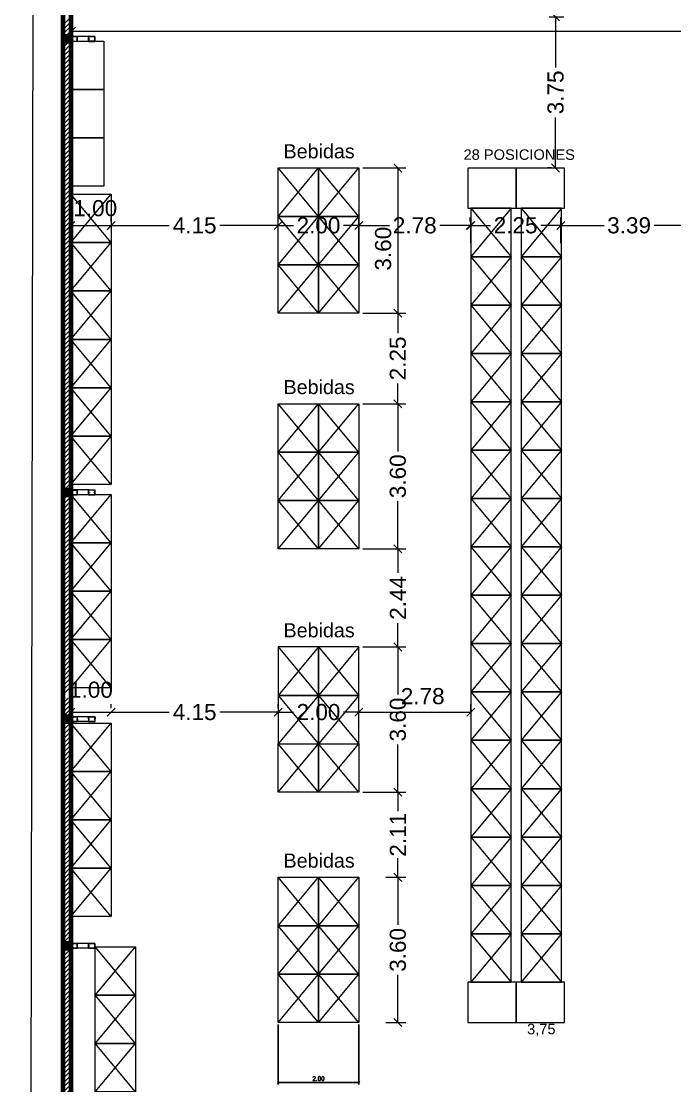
# Model space of a CAD drawing. Header units: inches. Extents: x 2 to 337, y 2 to 182.
# Drawn here: x 140.12 to 156.35, y 62.33 to 88.74 of the extents above; entities that cross this region are included whole.
import ezdxf

# ---------------------------------------------------------------- set-up
doc = ezdxf.new("R2010")
doc.units = ezdxf.units.IN
doc.header["$MEASUREMENT"] = 0
doc.linetypes.add('ACAD_ISO10W100', pattern=[18, 12, -3, 0, -3])
for name, color, linetype, lineweight in [('01 eje', 30, 'ACAD_ISO10W100', 9), ('L COTAS', 1, 'Continuous', 9), ('L EQUIP', 6, 'Continuous', 9), ('l muro', 5, 'Continuous', 80), ('LAVADO MU', 10, 'Continuous', 5), ('smr acero', 170, 'Continuous', 15)]:
    doc.layers.add(name, color=color, linetype=linetype, lineweight=lineweight)
doc.layers.add('01-COTAS ESTRUCTURA', color=9, linetype='Continuous')
doc.styles.add('2mm para 1.100', font='ARIAL.TTF')
doc.styles.add('RomanS', font='romans.shx')
doc.styles.get("Standard").update_dxf_attribs({"font": 'ARIAL.TTF'})
doc.dimstyles.new('bases 1-50', dxfattribs={"dimscale": 0.5, "dimtxt": 0.2, "dimasz": 0.1, "dimexe": 0.1, "dimexo": 0.1, "dimgap": 0.1, "dimtad": 1, "dimtih": 1, "dimtoh": 1, "dimzin": 1, "dimdsep": 46, "dimtxsty": 'RomanS', "dimblk": 'OBLIQUE', "dimcen": 0.1, "dimclrd": 256, "dimclre": 256, "dimclrt": 256, "dimadec": 0, "dimazin": 0, "dimtfac": 1, "dimtmove": 0, "dimatfit": 3, "dimfxl": 0, "dimarcsym": 0})
doc.dimstyles.new('cotas 1.100', dxfattribs={"dimscale": 2, "dimtxt": 0.2, "dimasz": 0.1, "dimexe": 0.1, "dimexo": 0.05, "dimgap": 0.05, "dimtad": 0, "dimzin": 0, "dimdsep": 46, "dimtxsty": '2mm para 1.100', "dimblk": 'OBLIQUE', "dimcen": 0.09, "dimclrd": 256, "dimclre": 256, "dimclrt": 256, "dimaunit": 1, "dimadec": 3, "dimazin": 0, "dimtfac": 1, "dimtofl": 0, "dimtmove": 2, "dimatfit": 3, "dimfxl": 0, "dimtolj": 1, "dimtzin": 0, "dimlwd": -1, "dimlwe": -1, "dimarcsym": 0})

# ---------------------------------------------------------------- blocks, each defined once
blk = doc.blocks.new('terreno1')
at = {"layer": '01 eje', "ltscale": 0.05}
blk.add_line((2858.813, 860.328), (2858.813, 730.799), dxfattribs=at)
blk = doc.blocks.new('rack')
at = {"linetype": 'ByBlock', "ltscale": 0.01}
for p, q in [((0, 1.2), (1, 0)), ((1, 1.2), (0, 0))]:
    blk.add_line(p, q, dxfattribs=at)
blk.add_lwpolyline([(0, 0), (1, 0), (1, 1.2), (0, 1.2)], close=True, dxfattribs=at)
blk = doc.blocks.new('02')
at = {"layer": 'L EQUIP'}
for points in [[(3379.339, 790.694), (3379.339, 789.694), (3380.539, 789.694), (3380.539, 790.694), (3379.339, 790.694)], [(3380.539, 790.694), (3380.539, 789.694), (3381.739, 789.694), (3381.739, 790.694), (3380.539, 790.694)], [(3379.339, 770.494), (3379.339, 769.494), (3380.539, 769.494), (3380.539, 770.494), (3379.339, 770.494)], [(3380.539, 770.494), (3380.539, 769.494), (3381.739, 769.494), (3381.739, 770.494), (3380.539, 770.494)]]:
    blk.add_lwpolyline(points, dxfattribs=at)
at = {"layer": 'L EQUIP', "linetype": 'ByBlock', "ltscale": 0.01}
for p in [(3379.414, 788.494), (3379.414, 788.494), (3380.664, 788.494), (3379.414, 787.294), (3379.414, 787.294), (3380.664, 787.294), (3380.664, 787.294), (3379.414, 786.094), (3379.414, 786.094), (3380.664, 786.094), (3380.664, 786.094), (3379.414, 784.894), (3379.414, 784.894), (3380.664, 784.894), (3380.664, 784.894), (3379.414, 783.694), (3379.414, 783.694), (3380.664, 783.694), (3380.664, 783.694), (3379.414, 782.494), (3379.414, 782.494), (3380.664, 782.494), (3380.664, 782.494), (3379.414, 781.294), (3379.414, 781.294), (3380.664, 781.294), (3380.664, 781.294), (3379.414, 780.094), (3379.414, 780.094), (3380.664, 780.094), (3380.664, 780.094), (3379.414, 778.894), (3379.414, 778.894), (3380.664, 778.894), (3380.664, 778.894), (3379.414, 777.694), (3379.414, 777.694), (3380.664, 777.694), (3380.664, 777.694), (3379.414, 776.494), (3379.414, 776.494), (3380.664, 776.494), (3380.664, 776.494), (3379.414, 775.294), (3379.414, 775.294), (3380.664, 775.294), (3380.664, 775.294), (3379.414, 774.094), (3379.414, 774.094), (3380.664, 774.094), (3380.664, 774.094), (3379.414, 772.894), (3379.414, 772.894), (3380.664, 772.894), (3380.664, 772.894), (3379.414, 771.694), (3379.414, 771.694), (3380.664, 771.694), (3380.664, 771.694), (3379.414, 770.494), (3379.414, 770.494), (3380.664, 770.494), (3380.664, 770.494)]:
    blk.add_blockref('rack', p, dxfattribs=at)
at = {"layer": 'L EQUIP', "linetype": 'ByBlock', "ltscale": 0.01, "insert": (3379.236, 791.157), "char_height": 0.26, "width": 4.44912, "attachment_point": 1}
blk.add_mtext('28 POSICIONES', dxfattribs=at)
blk = doc.blocks.new('rack bajo')
for p, q in [((0, 1.2), (1, 0)), ((1, 1.2), (0, 0))]:
    blk.add_line(p, q)
blk.add_lwpolyline([(0, 0), (1, 0), (1, 1.2), (0, 1.2)], close=True)
blk = doc.blocks.new('_Oblique')
at = {"color": 0, "linetype": 'ByBlock', "lineweight": -2}
blk.add_line((-0.5, -0.5), (0.5, 0.5), dxfattribs=at)
blk = doc.blocks.new('*D301')
at = {"layer": 'Defpoints', "color": 0}
for p in [(140.52, 156.769), (141.35, 156.768), (141.15, 31.949)]:
    blk.add_point(p, dxfattribs=at)
at = {"layer": 'L COTAS'}
for p, q in [((141.25, 156.768), (140.32, 156.77)), ((140.52, 156.769), (140.421, 95.269)), ((140.32, 31.95), (140.418, 93.45)), ((141.05, 31.949), (140.12, 31.95))]:
    blk.add_line(p, q, dxfattribs=at)
at = {"layer": 'L COTAS', "xscale": 0.2, "yscale": 0.2, "zscale": 0.2}
for p, rotation in [((140.52, 156.769), 89.90828215739022), ((140.32, 31.95), 269.9082821573902)]:
    blk.add_blockref('_Oblique', p, dxfattribs=dict(at, rotation=rotation))
at = {"layer": 'L COTAS', "insert": (140.42, 94.36), "char_height": 0.4, "attachment_point": 5, "rotation": 89.9083, "style": '2mm para 1.100'}
blk.add_mtext('\\A1;124.82', dxfattribs=at)
blk = doc.blocks.new('*D343')
at = {"layer": 'Defpoints', "color": 0}
for p in [(151.28, 83.679), (151.28, 83.136), (148.5, 82.704)]:
    blk.add_point(p, dxfattribs=at)
at = {"layer": 'L COTAS'}
for p, q in [((148.5, 82.804), (148.5, 83.879)), ((151.28, 83.236), (151.28, 83.879)), ((148.5, 83.679), (149.267, 83.679)), ((151.28, 83.679), (150.513, 83.679))]:
    blk.add_line(p, q, dxfattribs=at)
at = {"layer": 'L COTAS', "xscale": 0.2, "yscale": 0.2, "zscale": 0.2, "rotation": 180}
blk.add_blockref('_Oblique', (148.5, 83.679), dxfattribs=at)
at = {"layer": 'L COTAS', "xscale": 0.2, "yscale": 0.2, "zscale": 0.2}
blk.add_blockref('_Oblique', (151.28, 83.679), dxfattribs=at)
at = {"layer": 'L COTAS', "insert": (149.89, 83.679), "char_height": 0.4, "attachment_point": 5, "style": '2mm para 1.100'}
blk.add_mtext('\\A1;2.78', dxfattribs=at)
blk = doc.blocks.new('*D344')
at = {"layer": 'Defpoints', "color": 0}
for p in [(156.905, 83.679), (153.52, 83.136), (156.905, 83.136)]:
    blk.add_point(p, dxfattribs=at)
at = {"layer": 'L COTAS'}
for p, q in [((153.52, 83.236), (153.52, 83.879)), ((156.905, 83.236), (156.905, 83.879)), ((153.52, 83.679), (154.593, 83.679)), ((156.905, 83.679), (155.832, 83.679))]:
    blk.add_line(p, q, dxfattribs=at)
at = {"layer": 'L COTAS', "xscale": 0.2, "yscale": 0.2, "zscale": 0.2, "rotation": 180}
blk.add_blockref('_Oblique', (153.52, 83.679), dxfattribs=at)
at = {"layer": 'L COTAS', "xscale": 0.2, "yscale": 0.2, "zscale": 0.2}
blk.add_blockref('_Oblique', (156.905, 83.679), dxfattribs=at)
at = {"layer": 'L COTAS', "insert": (155.212, 83.679), "char_height": 0.4, "attachment_point": 5, "style": '2mm para 1.100'}
blk.add_mtext('\\A1;3.39', dxfattribs=at)
blk = doc.blocks.new('*D350')
at = {"layer": 'Defpoints', "color": 0}
for p in [(151.27, 83.679), (153.52, 83.679), (153.52, 83.679)]:
    blk.add_point(p, dxfattribs=at)
at = {"layer": 'L COTAS'}
for p, q in [((151.27, 83.779), (151.27, 83.879)), ((153.52, 83.779), (153.52, 83.879)), ((151.27, 83.679), (151.77, 83.679)), ((153.52, 83.679), (153.019, 83.679))]:
    blk.add_line(p, q, dxfattribs=at)
at = {"layer": 'L COTAS', "xscale": 0.2, "yscale": 0.2, "zscale": 0.2, "rotation": 180}
blk.add_blockref('_Oblique', (151.27, 83.679), dxfattribs=at)
at = {"layer": 'L COTAS', "xscale": 0.2, "yscale": 0.2, "zscale": 0.2}
blk.add_blockref('_Oblique', (153.52, 83.679), dxfattribs=at)
at = {"layer": 'L COTAS', "insert": (152.395, 83.679), "char_height": 0.4, "attachment_point": 5, "style": '2mm para 1.100'}
blk.add_mtext('\\A1;2.25', dxfattribs=at)
blk = doc.blocks.new('*D357')
at = {"layer": 'Defpoints', "color": 0}
for p in [(142.35, 84.227), (146.5, 83.679), (146.5, 83.679)]:
    blk.add_point(p, dxfattribs=at)
at = {"layer": 'L COTAS'}
for p, q in [((142.35, 84.127), (142.35, 83.479)), ((146.5, 83.779), (146.5, 83.879)), ((142.35, 83.679), (143.796, 83.679)), ((146.5, 83.679), (145.054, 83.679))]:
    blk.add_line(p, q, dxfattribs=at)
at = {"layer": 'L COTAS', "xscale": 0.2, "yscale": 0.2, "zscale": 0.2, "rotation": 180}
blk.add_blockref('_Oblique', (142.35, 83.679), dxfattribs=at)
at = {"layer": 'L COTAS', "xscale": 0.2, "yscale": 0.2, "zscale": 0.2}
blk.add_blockref('_Oblique', (146.5, 83.679), dxfattribs=at)
at = {"layer": 'L COTAS', "insert": (144.425, 83.679), "char_height": 0.4, "attachment_point": 5, "style": '2mm para 1.100'}
blk.add_mtext('\\A1;4.15', dxfattribs=at)
blk = doc.blocks.new('*D358')
at = {"layer": 'Defpoints', "color": 0}
for p in [(141.35, 83.672), (141.35, 83.627), (142.35, 83.672)]:
    blk.add_point(p, dxfattribs=at)
at = {"layer": 'L COTAS'}
for p, q in [((141.35, 83.727), (141.35, 83.872)), ((142.35, 83.772), (142.35, 83.872)), ((142.35, 83.672), (141.35, 83.672))]:
    blk.add_line(p, q, dxfattribs=at)
at = {"layer": 'L COTAS', "xscale": 0.2, "yscale": 0.2, "zscale": 0.2, "rotation": 180}
blk.add_blockref('_Oblique', (141.35, 83.672), dxfattribs=at)
at = {"layer": 'L COTAS', "xscale": 0.2, "yscale": 0.2, "zscale": 0.2}
blk.add_blockref('_Oblique', (142.35, 83.672), dxfattribs=at)
at = {"layer": 'L COTAS', "insert": (141.957, 84.105), "char_height": 0.4, "attachment_point": 5, "style": '2mm para 1.100'}
blk.add_mtext('\\A1;1.00', dxfattribs=at)
blk = doc.blocks.new('*D359')
at = {"layer": 'Defpoints', "color": 0}
for p in [(185.452, 88.5), (141.364, 87.885), (185.452, 87.885)]:
    blk.add_point(p, dxfattribs=at)
at = {"layer": 'L COTAS'}
for p, q in [((141.364, 87.985), (141.364, 88.7)), ((141.364, 88.5), (162.625, 88.5)), ((185.452, 88.5), (164.192, 88.5)), ((185.452, 87.985), (185.452, 88.7))]:
    blk.add_line(p, q, dxfattribs=at)
at = {"layer": 'L COTAS', "xscale": 0.2, "yscale": 0.2, "zscale": 0.2, "rotation": 180}
blk.add_blockref('_Oblique', (141.364, 88.5), dxfattribs=at)
at = {"layer": 'L COTAS', "xscale": 0.2, "yscale": 0.2, "zscale": 0.2}
blk.add_blockref('_Oblique', (185.452, 88.5), dxfattribs=at)
at = {"layer": 'L COTAS', "insert": (163.408, 88.5), "char_height": 0.4, "attachment_point": 5, "style": '2mm para 1.100'}
blk.add_mtext('\\A1;44.09', dxfattribs=at)
blk = doc.blocks.new('*D369')
at = {"layer": 'Defpoints', "color": 0}
for p in [(148.5, 81.504), (149.471, 81.504), (148.5, 79.254)]:
    blk.add_point(p, dxfattribs=at)
at = {"layer": 'L COTAS'}
for p, q in [((148.6, 81.504), (149.671, 81.504)), ((149.471, 81.504), (149.471, 81.003)), ((149.471, 79.254), (149.471, 79.754)), ((148.6, 79.254), (149.671, 79.254))]:
    blk.add_line(p, q, dxfattribs=at)
at = {"layer": 'L COTAS', "xscale": 0.2, "yscale": 0.2, "zscale": 0.2}
for p, rotation in [((149.471, 81.504), 90), ((149.471, 79.254), 270)]:
    blk.add_blockref('_Oblique', p, dxfattribs=dict(at, rotation=rotation))
at = {"layer": 'L COTAS', "insert": (149.471, 80.379), "char_height": 0.4, "attachment_point": 5, "rotation": 90, "style": '2mm para 1.100'}
blk.add_mtext('\\A1;2.25', dxfattribs=at)
blk = doc.blocks.new('*D370')
at = {"layer": 'Defpoints', "color": 0}
for p in [(148.5, 75.654), (148.5, 73.219), (149.471, 73.219)]:
    blk.add_point(p, dxfattribs=at)
at = {"layer": 'L COTAS'}
for p, q in [((148.6, 75.654), (149.671, 75.654)), ((149.471, 75.654), (149.471, 75.058)), ((149.471, 73.219), (149.471, 73.814)), ((148.6, 73.219), (149.671, 73.219))]:
    blk.add_line(p, q, dxfattribs=at)
at = {"layer": 'L COTAS', "xscale": 0.2, "yscale": 0.2, "zscale": 0.2}
for p, rotation in [((149.471, 75.654), 90), ((149.471, 73.219), 270)]:
    blk.add_blockref('_Oblique', p, dxfattribs=dict(at, rotation=rotation))
at = {"layer": 'L COTAS', "insert": (149.471, 74.436), "char_height": 0.4, "attachment_point": 5, "rotation": 90, "style": '2mm para 1.100'}
blk.add_mtext('\\A1;2.44', dxfattribs=at)
blk = doc.blocks.new('*D371')
at = {"layer": 'Defpoints', "color": 0}
for p in [(148.5, 69.619), (149.07, 67.504), (149.471, 67.504)]:
    blk.add_point(p, dxfattribs=at)
at = {"layer": 'L COTAS'}
for p, q in [((148.6, 69.619), (149.671, 69.619)), ((149.471, 69.619), (149.471, 69.145)), ((149.471, 67.504), (149.471, 67.977)), ((149.17, 67.504), (149.671, 67.504))]:
    blk.add_line(p, q, dxfattribs=at)
at = {"layer": 'L COTAS', "xscale": 0.2, "yscale": 0.2, "zscale": 0.2}
for p, rotation in [((149.471, 69.619), 90), ((149.471, 67.504), 270)]:
    blk.add_blockref('_Oblique', p, dxfattribs=dict(at, rotation=rotation))
at = {"layer": 'L COTAS', "insert": (149.471, 68.561), "char_height": 0.4, "attachment_point": 5, "rotation": 90, "style": '2mm para 1.100'}
blk.add_mtext('\\A1;2.11', dxfattribs=at)
blk = doc.blocks.new('*D374')
at = {"layer": 'Defpoints', "color": 0}
for p in [(148.5, 85.104), (148.5, 81.504), (149.471, 81.504)]:
    blk.add_point(p, dxfattribs=at)
at = {"layer": 'L COTAS'}
for p, q in [((148.6, 85.104), (149.671, 85.104)), ((149.471, 85.104), (149.471, 81.504)), ((148.6, 81.504), (149.671, 81.504))]:
    blk.add_line(p, q, dxfattribs=at)
at = {"layer": 'L COTAS', "xscale": 0.2, "yscale": 0.2, "zscale": 0.2}
for p, rotation in [((149.471, 85.104), 90), ((149.471, 81.504), 270)]:
    blk.add_blockref('_Oblique', p, dxfattribs=dict(at, rotation=rotation))
at = {"layer": 'L COTAS', "insert": (149.106, 83.101), "char_height": 0.4, "attachment_point": 5, "rotation": 90, "style": '2mm para 1.100'}
blk.add_mtext('\\A1;3.60', dxfattribs=at)
blk = doc.blocks.new('*D375')
at = {"layer": 'Defpoints', "color": 0}
for p in [(148.5, 79.254), (148.5, 75.654), (149.471, 75.654)]:
    blk.add_point(p, dxfattribs=at)
at = {"layer": 'L COTAS'}
for p, q in [((148.6, 79.254), (149.671, 79.254)), ((149.471, 79.254), (149.471, 78.072)), ((149.471, 75.654), (149.471, 76.835)), ((148.6, 75.654), (149.671, 75.654))]:
    blk.add_line(p, q, dxfattribs=at)
at = {"layer": 'L COTAS', "xscale": 0.2, "yscale": 0.2, "zscale": 0.2}
for p, rotation in [((149.471, 79.254), 90), ((149.471, 75.654), 270)]:
    blk.add_blockref('_Oblique', p, dxfattribs=dict(at, rotation=rotation))
at = {"layer": 'L COTAS', "insert": (149.471, 77.454), "char_height": 0.4, "attachment_point": 5, "rotation": 90, "style": '2mm para 1.100'}
blk.add_mtext('\\A1;3.60', dxfattribs=at)
blk = doc.blocks.new('*D376')
at = {"layer": 'Defpoints', "color": 0}
for p in [(148.5, 73.219), (148.5, 69.619), (149.471, 69.619)]:
    blk.add_point(p, dxfattribs=at)
at = {"layer": 'L COTAS'}
for p, q in [((148.6, 73.219), (149.671, 73.219)), ((149.471, 73.219), (149.471, 72.037)), ((149.471, 69.619), (149.471, 70.8)), ((148.6, 69.619), (149.671, 69.619))]:
    blk.add_line(p, q, dxfattribs=at)
at = {"layer": 'L COTAS', "xscale": 0.2, "yscale": 0.2, "zscale": 0.2}
for p, rotation in [((149.471, 73.219), 90), ((149.471, 69.619), 270)]:
    blk.add_blockref('_Oblique', p, dxfattribs=dict(at, rotation=rotation))
at = {"layer": 'L COTAS', "insert": (149.471, 71.419), "char_height": 0.4, "attachment_point": 5, "rotation": 90, "style": '2mm para 1.100'}
blk.add_mtext('\\A1;3.60', dxfattribs=at)
blk = doc.blocks.new('*D377')
at = {"layer": 'Defpoints', "color": 0}
for p in [(149.07, 67.504), (149.07, 63.904), (149.471, 63.904)]:
    blk.add_point(p, dxfattribs=at)
at = {"layer": 'L COTAS'}
for p, q in [((149.17, 67.504), (149.671, 67.504)), ((149.471, 67.504), (149.471, 66.322)), ((149.471, 63.904), (149.471, 65.085)), ((149.17, 63.904), (149.671, 63.904))]:
    blk.add_line(p, q, dxfattribs=at)
at = {"layer": 'L COTAS', "xscale": 0.2, "yscale": 0.2, "zscale": 0.2}
for p, rotation in [((149.471, 67.504), 90), ((149.471, 63.904), 270)]:
    blk.add_blockref('_Oblique', p, dxfattribs=dict(at, rotation=rotation))
at = {"layer": 'L COTAS', "insert": (149.471, 65.704), "char_height": 0.4, "attachment_point": 5, "rotation": 90, "style": '2mm para 1.100'}
blk.add_mtext('\\A1;3.60', dxfattribs=at)
blk = doc.blocks.new('*D442')
at = {"layer": 'Defpoints', "color": 0}
for p in [(153.13, 88.854), (153.388, 85.104), (153.388, 85.104)]:
    blk.add_point(p, dxfattribs=at)
at = {"layer": 'L COTAS'}
for p, q in [((153.23, 88.854), (153.588, 88.854)), ((153.388, 88.854), (153.388, 87.6)), ((153.388, 85.104), (153.388, 86.358)), ((153.288, 85.104), (153.188, 85.104))]:
    blk.add_line(p, q, dxfattribs=at)
at = {"layer": 'L COTAS', "xscale": 0.2, "yscale": 0.2, "zscale": 0.2}
for p, rotation in [((153.388, 88.854), 90), ((153.388, 85.104), 270)]:
    blk.add_blockref('_Oblique', p, dxfattribs=dict(at, rotation=rotation))
at = {"layer": 'L COTAS', "insert": (153.388, 86.979), "char_height": 0.4, "attachment_point": 5, "rotation": 90, "style": '2mm para 1.100'}
blk.add_mtext('\\A1;3.75', dxfattribs=at)
blk = doc.blocks.new('*D295')
at = {"layer": 'Defpoints', "color": 0}
for p in [(141.35, 71.602), (142.35, 71.602), (142.35, 71.602)]:
    blk.add_point(p, dxfattribs=at)
at = {"layer": 'L COTAS'}
for p, q in [((141.35, 71.702), (141.35, 71.802)), ((141.35, 71.602), (142.35, 71.602)), ((142.35, 71.702), (142.35, 71.802))]:
    blk.add_line(p, q, dxfattribs=at)
at = {"layer": 'L COTAS', "xscale": 0.2, "yscale": 0.2, "zscale": 0.2, "rotation": 180}
blk.add_blockref('_Oblique', (141.35, 71.602), dxfattribs=at)
at = {"layer": 'L COTAS', "xscale": 0.2, "yscale": 0.2, "zscale": 0.2}
blk.add_blockref('_Oblique', (142.35, 71.602), dxfattribs=at)
at = {"layer": 'L COTAS', "insert": (141.85, 72.156), "char_height": 0.4, "attachment_point": 5, "style": '2mm para 1.100'}
blk.add_mtext('\\A1;1.00', dxfattribs=at)
blk = doc.blocks.new('*D456')
at = {"layer": 'Defpoints', "color": 0}
for p in [(142.35, 71.602), (146.5, 71.602), (146.5, 71.602)]:
    blk.add_point(p, dxfattribs=at)
at = {"layer": 'L COTAS'}
for p, q in [((142.35, 71.702), (142.35, 71.802)), ((142.35, 71.602), (143.796, 71.602)), ((146.5, 71.602), (145.054, 71.602)), ((146.5, 71.702), (146.5, 71.802))]:
    blk.add_line(p, q, dxfattribs=at)
at = {"layer": 'L COTAS', "xscale": 0.2, "yscale": 0.2, "zscale": 0.2, "rotation": 180}
blk.add_blockref('_Oblique', (142.35, 71.602), dxfattribs=at)
at = {"layer": 'L COTAS', "xscale": 0.2, "yscale": 0.2, "zscale": 0.2}
blk.add_blockref('_Oblique', (146.5, 71.602), dxfattribs=at)
at = {"layer": 'L COTAS', "insert": (144.425, 71.602), "char_height": 0.4, "attachment_point": 5, "style": '2mm para 1.100'}
blk.add_mtext('\\A1;4.15', dxfattribs=at)
blk = doc.blocks.new('*D457')
at = {"layer": 'Defpoints', "color": 0}
for p in [(146.5, 71.602), (148.5, 71.602), (148.5, 71.602)]:
    blk.add_point(p, dxfattribs=at)
at = {"layer": 'L COTAS'}
for p, q in [((146.5, 71.702), (146.5, 71.802)), ((146.5, 71.602), (146.878, 71.602)), ((148.5, 71.602), (148.122, 71.602)), ((148.5, 71.702), (148.5, 71.802))]:
    blk.add_line(p, q, dxfattribs=at)
at = {"layer": 'L COTAS', "xscale": 0.2, "yscale": 0.2, "zscale": 0.2, "rotation": 180}
blk.add_blockref('_Oblique', (146.5, 71.602), dxfattribs=at)
at = {"layer": 'L COTAS', "xscale": 0.2, "yscale": 0.2, "zscale": 0.2}
blk.add_blockref('_Oblique', (148.5, 71.602), dxfattribs=at)
at = {"layer": 'L COTAS', "insert": (147.5, 71.602), "char_height": 0.4, "attachment_point": 5, "style": '2mm para 1.100'}
blk.add_mtext('\\A1;2.00', dxfattribs=at)
blk = doc.blocks.new('*D458')
at = {"layer": 'Defpoints', "color": 0}
for p in [(148.5, 71.602), (151.28, 71.602), (151.28, 71.504)]:
    blk.add_point(p, dxfattribs=at)
at = {"layer": 'L COTAS'}
for p, q in [((148.5, 71.702), (148.5, 71.802)), ((148.5, 71.602), (151.28, 71.602)), ((151.28, 71.604), (151.28, 71.802))]:
    blk.add_line(p, q, dxfattribs=at)
at = {"layer": 'L COTAS', "xscale": 0.2, "yscale": 0.2, "zscale": 0.2, "rotation": 180}
blk.add_blockref('_Oblique', (148.5, 71.602), dxfattribs=at)
at = {"layer": 'L COTAS', "xscale": 0.2, "yscale": 0.2, "zscale": 0.2}
blk.add_blockref('_Oblique', (151.28, 71.602), dxfattribs=at)
at = {"layer": 'L COTAS', "insert": (150.087, 71.997), "char_height": 0.4, "attachment_point": 5, "style": '2mm para 1.100'}
blk.add_mtext('\\A1;2.78', dxfattribs=at)
blk = doc.blocks.new('*D459')
at = {"layer": 'Defpoints', "color": 0}
for p in [(146.5, 83.679), (146.5, 83.679), (148.5, 83.679)]:
    blk.add_point(p, dxfattribs=at)
at = {"layer": 'L COTAS'}
for p, q in [((146.5, 83.779), (146.5, 83.879)), ((148.5, 83.779), (148.5, 83.879)), ((146.5, 83.679), (146.878, 83.679)), ((148.5, 83.679), (148.122, 83.679))]:
    blk.add_line(p, q, dxfattribs=at)
at = {"layer": 'L COTAS', "xscale": 0.2, "yscale": 0.2, "zscale": 0.2, "rotation": 180}
blk.add_blockref('_Oblique', (146.5, 83.679), dxfattribs=at)
at = {"layer": 'L COTAS', "xscale": 0.2, "yscale": 0.2, "zscale": 0.2}
blk.add_blockref('_Oblique', (148.5, 83.679), dxfattribs=at)
at = {"layer": 'L COTAS', "insert": (147.5, 83.679), "char_height": 0.4, "attachment_point": 5, "style": '2mm para 1.100'}
blk.add_mtext('\\A1;2.00', dxfattribs=at)
blk = doc.blocks.new('base1')
at = {"layer": 'smr acero'}
h = blk.add_hatch(color=256, dxfattribs=at)
h.dxf.hatch_style = 1
h.paths.add_polyline_path([(4862.665, 1040.797), (4862.665, 1040.597), (4862.465, 1040.597), (4862.465, 1040.797)])
for p, q in [((4863.111, 1040.757), (4862.809, 1040.757)), ((4863.111, 1040.637), (4862.809, 1040.637))]:
    blk.add_line(p, q, dxfattribs=at)
blk.add_lwpolyline([(4862.465, 1040.597), (4862.665, 1040.597), (4862.665, 1040.797), (4862.465, 1040.797)], close=True, dxfattribs=at)
for points in [[(4862.819, 1040.757), (4862.671, 1040.757, 0.414214), (4862.665, 1040.751), (4862.665, 1040.703, 0.414214), (4862.671, 1040.697), (4862.685, 1040.697), (4862.685, 1040.699), (4862.673, 1040.699, -0.414214), (4862.667, 1040.705), (4862.667, 1040.749, -0.414214), (4862.673, 1040.755), (4862.817, 1040.755, -0.414214), (4862.823, 1040.749), (4862.823, 1040.705, -0.414214), (4862.817, 1040.699), (4862.805, 1040.699), (4862.805, 1040.697), (4862.819, 1040.697, 0.414214), (4862.825, 1040.703), (4862.825, 1040.751, 0.414214)], [(4862.819, 1040.637), (4862.671, 1040.637, -0.414214), (4862.665, 1040.643), (4862.665, 1040.691, -0.414214), (4862.671, 1040.697), (4862.685, 1040.697), (4862.685, 1040.695), (4862.673, 1040.695, 0.414214), (4862.667, 1040.689), (4862.667, 1040.645, 0.414214), (4862.673, 1040.639), (4862.817, 1040.639, 0.414214), (4862.823, 1040.645), (4862.823, 1040.689, 0.414214), (4862.817, 1040.695), (4862.805, 1040.695), (4862.805, 1040.697), (4862.819, 1040.697, -0.414214), (4862.825, 1040.691), (4862.825, 1040.643, -0.414214)], [(4863.111, 1040.757), (4863.259, 1040.757, -0.414214), (4863.265, 1040.751), (4863.265, 1040.703, -0.414214), (4863.259, 1040.697), (4863.245, 1040.697), (4863.245, 1040.699), (4863.257, 1040.699, 0.414214), (4863.263, 1040.705), (4863.263, 1040.749, 0.414214), (4863.257, 1040.755), (4863.113, 1040.755, 0.414214), (4863.107, 1040.749), (4863.107, 1040.705, 0.414214), (4863.113, 1040.699), (4863.125, 1040.699), (4863.125, 1040.697), (4863.111, 1040.697, -0.414214), (4863.105, 1040.703), (4863.105, 1040.751, -0.414214)], [(4863.111, 1040.637), (4863.259, 1040.637, 0.414214), (4863.265, 1040.643), (4863.265, 1040.691, 0.414214), (4863.259, 1040.697), (4863.245, 1040.697), (4863.245, 1040.695), (4863.257, 1040.695, -0.414214), (4863.263, 1040.689), (4863.263, 1040.645, -0.414214), (4863.257, 1040.639), (4863.113, 1040.639, -0.414214), (4863.107, 1040.645), (4863.107, 1040.689, -0.414214), (4863.113, 1040.695), (4863.125, 1040.695), (4863.125, 1040.697), (4863.111, 1040.697, 0.414214), (4863.105, 1040.691), (4863.105, 1040.643, 0.414214)]]:
    blk.add_lwpolyline(points, format="xyb", close=True, dxfattribs=at)
blk = doc.blocks.new('*D490')
at = {"lineweight": -2}
for p, q in [((146.5, 63.854), (146.5, 62.362)), ((148.5, 63.854), (148.5, 62.362)), ((146.5, 62.412), (148.5, 62.412))]:
    blk.add_line(p, q, dxfattribs=at)
at = {"layer": 'Defpoints', "color": 0}
for p in [(146.5, 63.904), (148.5, 63.904), (148.5, 62.412)]:
    blk.add_point(p, dxfattribs=at)
at = {"lineweight": -2, "xscale": 0.05, "yscale": 0.05, "zscale": 0.05, "rotation": 180}
blk.add_blockref('_Oblique', (146.5, 62.412), dxfattribs=at)
at = {"lineweight": -2, "xscale": 0.05, "yscale": 0.05, "zscale": 0.05}
blk.add_blockref('_Oblique', (148.5, 62.412), dxfattribs=at)
at = {"insert": (147.5, 62.512), "char_height": 0.1, "attachment_point": 5, "style": 'RomanS'}
blk.add_mtext('2.00', dxfattribs=at)

msp = doc.modelspace()

# ---------------------------------------------------------------- hatches: boundary and pattern name
at = {"layer": 'LAVADO MU'}
h = msp.add_hatch(dxfattribs=at)
h.set_pattern_fill('ANSI31', color=256, scale=0.025)
h.set_pattern_definition([(45, (-3326.567116, -714.39376), (-0.0561266008, 0.0561266008), [])])
h.paths.add_polyline_path([(141.35, 71.952), (141.15, 71.952), (141.15, 32.299), (141.35, 32.299)])

# ---------------------------------------------------------------- linework, layer by layer
at = {"layer": 'L EQUIP'}
for points in [[(141.373, 87.05), (141.373, 88.25), (142.173, 88.25), (142.173, 87.05)], [(141.373, 85.85), (141.373, 87.05), (142.173, 87.05), (142.173, 85.85)], [(141.373, 84.65), (141.373, 85.85), (142.173, 85.85), (142.173, 84.65)]]:
    msp.add_lwpolyline(points, close=True, dxfattribs=at)
at = {"layer": 'l muro'}
for p, q in [((141.15, 156.769), (141.15, 31.96)), ((141.35, 156.769), (141.35, 31.96))]:
    msp.add_line(p, q, dxfattribs=at)
at = {"layer": 'LAVADO MU'}
for p, q in [((141.15, 88.645), (141.35, 88.845)), ((141.15, 88.533), (141.35, 88.733)), ((141.15, 88.421), (141.35, 88.621)), ((141.15, 88.309), (141.35, 88.509)), ((141.15, 88.196), (141.35, 88.396)), ((141.15, 88.084), (141.35, 88.284)), ((141.15, 87.972), (141.35, 88.172)), ((141.15, 87.86), (141.35, 88.06)), ((141.15, 87.747), (141.35, 87.947)), ((141.15, 87.635), (141.35, 87.835)), ((141.15, 87.523), (141.35, 87.723)), ((141.15, 87.411), (141.35, 87.611)), ((141.15, 87.298), (141.35, 87.498)), ((141.15, 87.186), (141.35, 87.386)), ((141.15, 87.074), (141.35, 87.274)), ((141.15, 86.962), (141.35, 87.162)), ((141.15, 86.849), (141.35, 87.049)), ((141.15, 86.737), (141.35, 86.937)), ((141.15, 86.625), (141.35, 86.825)), ((141.15, 86.513), (141.35, 86.712)), ((141.15, 86.4), (141.35, 86.6)), ((141.15, 86.288), (141.35, 86.488)), ((141.15, 86.176), (141.35, 86.376)), ((141.15, 86.064), (141.35, 86.263)), ((141.15, 85.951), (141.35, 86.151)), ((141.15, 85.839), (141.35, 86.039)), ((141.15, 85.727), (141.35, 85.927)), ((141.15, 85.615), (141.35, 85.814)), ((141.15, 85.502), (141.35, 85.702)), ((141.15, 85.39), (141.35, 85.59)), ((141.15, 85.278), (141.35, 85.478)), ((141.15, 85.166), (141.35, 85.365)), ((141.15, 85.053), (141.35, 85.253)), ((141.15, 84.941), (141.35, 85.141)), ((141.15, 84.829), (141.35, 85.029)), ((141.15, 84.717), (141.35, 84.916)), ((141.15, 84.604), (141.35, 84.804)), ((141.15, 84.492), (141.35, 84.692)), ((141.15, 84.38), (141.35, 84.58)), ((141.15, 84.268), (141.35, 84.467)), ((141.15, 84.155), (141.35, 84.355)), ((141.15, 84.043), (141.35, 84.243)), ((141.15, 83.931), (141.35, 84.131)), ((141.15, 83.819), (141.35, 84.018)), ((141.15, 83.706), (141.35, 83.906)), ((141.15, 83.594), (141.35, 83.794)), ((141.15, 83.482), (141.35, 83.682)), ((141.15, 83.369), (141.35, 83.569)), ((141.15, 83.257), (141.35, 83.457)), ((141.15, 83.145), (141.35, 83.345)), ((141.15, 83.033), (141.35, 83.233)), ((141.15, 82.92), (141.35, 83.12)), ((141.15, 82.808), (141.35, 83.008)), ((141.15, 82.696), (141.35, 82.896)), ((141.15, 82.584), (141.35, 82.784)), ((141.15, 82.471), (141.35, 82.671)), ((141.15, 82.359), (141.35, 82.559)), ((141.15, 82.247), (141.35, 82.447)), ((141.15, 82.135), (141.35, 82.335)), ((141.15, 82.022), (141.35, 82.222)), ((141.15, 81.91), (141.35, 82.11)), ((141.15, 81.798), (141.35, 81.998)), ((141.15, 81.686), (141.35, 81.886)), ((141.15, 81.573), (141.35, 81.773)), ((141.15, 81.461), (141.35, 81.661)), ((141.15, 81.349), (141.35, 81.549)), ((141.15, 81.237), (141.35, 81.437)), ((141.15, 81.124), (141.35, 81.324)), ((141.15, 81.012), (141.35, 81.212)), ((141.15, 80.9), (141.35, 81.1)), ((141.15, 80.788), (141.35, 80.988)), ((141.15, 80.675), (141.35, 80.875)), ((141.15, 80.563), (141.35, 80.763)), ((141.15, 80.451), (141.35, 80.651)), ((141.15, 80.339), (141.35, 80.539)), ((141.15, 80.226), (141.35, 80.426)), ((141.15, 80.114), (141.35, 80.314)), ((141.15, 80.002), (141.35, 80.202)), ((141.15, 79.89), (141.35, 80.09)), ((141.15, 79.777), (141.35, 79.977)), ((141.15, 79.665), (141.35, 79.865)), ((141.15, 79.553), (141.35, 79.753)), ((141.15, 79.441), (141.35, 79.641)), ((141.15, 79.328), (141.35, 79.528)), ((141.15, 79.216), (141.35, 79.416)), ((141.15, 79.104), (141.35, 79.304)), ((141.15, 78.992), (141.35, 79.192)), ((141.15, 78.879), (141.35, 79.079)), ((141.15, 78.767), (141.35, 78.967)), ((141.15, 78.655), (141.35, 78.855)), ((141.15, 78.543), (141.35, 78.743)), ((141.15, 78.43), (141.35, 78.63)), ((141.15, 78.318), (141.35, 78.518)), ((141.15, 78.206), (141.35, 78.406)), ((141.15, 78.094), (141.35, 78.294)), ((141.15, 77.981), (141.35, 78.181)), ((141.15, 77.869), (141.35, 78.069)), ((141.15, 77.757), (141.35, 77.957)), ((141.15, 77.645), (141.35, 77.845)), ((141.15, 77.532), (141.35, 77.732)), ((141.15, 77.42), (141.35, 77.62)), ((141.15, 77.308), (141.35, 77.508)), ((141.15, 77.196), (141.35, 77.395)), ((141.15, 77.083), (141.35, 77.283)), ((141.15, 76.971), (141.35, 77.171)), ((141.15, 76.859), (141.35, 77.059)), ((141.15, 76.747), (141.35, 76.946)), ((141.15, 76.634), (141.35, 76.834)), ((141.15, 76.522), (141.35, 76.722)), ((141.15, 76.41), (141.35, 76.61)), ((141.15, 76.298), (141.35, 76.497)), ((141.15, 76.185), (141.35, 76.385)), ((141.15, 76.073), (141.35, 76.273)), ((141.15, 75.961), (141.35, 76.161)), ((141.15, 75.849), (141.35, 76.048)), ((141.15, 75.736), (141.35, 75.936)), ((141.15, 75.624), (141.35, 75.824)), ((141.15, 75.512), (141.35, 75.712)), ((141.15, 75.4), (141.35, 75.599)), ((141.15, 75.287), (141.35, 75.487)), ((141.15, 75.175), (141.35, 75.375)), ((141.15, 75.063), (141.35, 75.263)), ((141.15, 74.95), (141.35, 75.15)), ((141.15, 74.838), (141.35, 75.038)), ((141.15, 74.726), (141.35, 74.926)), ((141.15, 74.614), (141.35, 74.814)), ((141.15, 74.501), (141.35, 74.701)), ((141.15, 74.389), (141.35, 74.589)), ((141.15, 74.277), (141.35, 74.477)), ((141.15, 74.165), (141.35, 74.365)), ((141.15, 74.052), (141.35, 74.252)), ((141.15, 73.94), (141.35, 74.14)), ((141.15, 73.828), (141.35, 74.028)), ((141.15, 73.716), (141.35, 73.916)), ((141.15, 73.603), (141.35, 73.803)), ((141.15, 73.491), (141.35, 73.691)), ((141.15, 73.379), (141.35, 73.579)), ((141.15, 73.267), (141.35, 73.467)), ((141.15, 73.154), (141.35, 73.354)), ((141.15, 73.042), (141.35, 73.242)), ((141.15, 72.93), (141.35, 73.13)), ((141.15, 72.818), (141.35, 73.018)), ((141.15, 72.705), (141.35, 72.905)), ((141.15, 72.593), (141.35, 72.793)), ((141.15, 72.481), (141.35, 72.681)), ((141.15, 72.369), (141.35, 72.569)), ((141.15, 72.256), (141.35, 72.456)), ((141.15, 72.144), (141.35, 72.344)), ((141.15, 72.032), (141.35, 72.232))]:
    msp.add_line(p, q, dxfattribs=at)

# ---------------------------------------------------------------- block references
at = {"layer": '01-COTAS ESTRUCTURA'}
for p in [(-4721.315, -952.392), (-4721.315, -963.642), (-4721.313, -969.267), (-4721.315, -974.892)]:
    msp.add_blockref('base1', p, dxfattribs=at)
at = {"layer": 'L EQUIP'}
msp.add_blockref('02', (-3228.134, -705.591), dxfattribs=at)
at = {"layer": 'L EQUIP', "linetype": 'ByBlock', "ltscale": 0.01, "xscale": -1, "rotation": 180}
for p in [(146.5, 85.104), (147.5, 85.104), (141.35, 84.452), (146.5, 83.904), (147.5, 83.904), (141.35, 83.252), (146.5, 82.704), (147.5, 82.704), (141.35, 82.052), (141.35, 80.852), (141.35, 79.652), (146.5, 79.254), (147.5, 79.254), (141.35, 78.452), (146.5, 78.054), (147.5, 78.054), (141.35, 77.002), (146.5, 76.854), (147.5, 76.854), (141.35, 75.802), (141.35, 74.602), (141.35, 73.402), (141.352, 71.33), (146.5, 70.819), (147.5, 70.819), (141.352, 70.13), (141.352, 68.93), (141.352, 67.73), (146.5, 67.504), (147.5, 67.504), (146.5, 66.304), (147.5, 66.304), (141.953, 65.78), (146.5, 65.104), (147.5, 65.104), (141.953, 64.58), (141.953, 63.38)]:
    msp.add_blockref('rack bajo', p, dxfattribs=at)
at = {"layer": 'L EQUIP', "linetype": 'ByBlock', "ltscale": 0.01}
for p in [(146.5, 72.019), (147.5, 72.019), (146.5, 70.819), (147.5, 70.819)]:
    msp.add_blockref('rack bajo', p, dxfattribs=at)
at = {"layer": 'l muro'}
msp.add_blockref('terreno1', (-2717.663, -701.391), dxfattribs=at)

# ---------------------------------------------------------------- texts
at = {"layer": 'L EQUIP', "char_height": 0.35, "width": 6.39684, "attachment_point": 1}
for insert in [(146.632, 85.693), (146.632, 79.843), (146.632, 73.808), (146.632, 68.093)]:
    msp.add_mtext('Bebidas', dxfattribs=dict(at, insert=insert))
at = {"layer": 'L EQUIP', "linetype": 'ByBlock', "ltscale": 0.01, "insert": (152.679, 63.87), "char_height": 0.26, "width": 4.44912, "attachment_point": 1}
msp.add_mtext('3,75', dxfattribs=at)

# ---------------------------------------------------------------- dimensions: what is measured, and where the dimension line sits
dim = msp.add_linear_dim(base=(148.5, 62.412), p1=(146.5, 63.904), p2=(148.5, 63.904), dimstyle='bases 1-50')
dim.commit()
dim.dimension.update_dxf_attribs({"geometry": '*D490', "text_midpoint": (147.5, 62.512)})
at = {"layer": 'L COTAS'}
dim = msp.add_aligned_dim(p1=(141.15, 31.949), p2=(141.35, 156.768), distance=0.83, dimstyle='cotas 1.100', override={"dimfxl": 0.1, "dimarcsym": 1}, dxfattribs=at)
dim.commit()
dim.dimension.update_dxf_attribs({"geometry": '*D301', "text_midpoint": (140.42, 94.36)})
for base, p1, p2, picture, middle in [((185.452, 88.5), (141.364, 87.885), (185.452, 87.885), '*D359', (163.408, 88.5)), ((146.5, 83.679), (142.35, 84.227), (146.5, 83.679), '*D357', (144.425, 83.679)), ((146.5, 83.679), (148.5, 83.679), (146.5, 83.679), '*D459', (147.5, 83.679)), ((151.28, 83.679), (148.5, 82.704), (151.28, 83.136), '*D343', (149.89, 83.679)), ((153.52, 83.679), (151.27, 83.679), (153.52, 83.679), '*D350', (152.395, 83.679)), ((156.905, 83.6786), (153.5199, 83.136), (156.905, 83.136), '*D344', (155.2124, 83.6786)), ((142.35, 71.602), (141.35, 71.602), (142.35, 71.602), '*D295', (141.85, 72.156)), ((146.5, 71.602), (142.35, 71.602), (146.5, 71.602), '*D456', (144.425, 71.602)), ((148.5, 71.602), (146.5, 71.602), (148.5, 71.602), '*D457', (147.5, 71.602))]:
    dim = msp.add_linear_dim(base=base, p1=p1, p2=p2, dimstyle='cotas 1.100', override={"dimfxl": 0.1, "dimarcsym": 1}, dxfattribs=at)
    dim.commit()
    dim.dimension.update_dxf_attribs({"geometry": picture, "text_midpoint": middle})
for base, p1, p2, picture, middle in [((153.388, 85.104), (153.13, 88.854), (153.388, 85.104), '*D442', (153.388, 86.979)), ((149.471, 81.504), (148.5, 79.254), (148.5, 81.504), '*D369', (149.471, 80.379)), ((149.471, 75.654), (148.5, 79.254), (148.5, 75.654), '*D375', (149.471, 77.454)), ((149.4705, 73.2185), (148.4999, 75.6537), (148.4999, 73.2185), '*D370', (149.4705, 74.4361)), ((149.471, 69.619), (148.5, 73.219), (148.5, 69.619), '*D376', (149.471, 71.419)), ((149.4705, 67.5037), (148.4999, 69.6185), (149.0699, 67.5037), '*D371', (149.4705, 68.5611)), ((149.471, 63.904), (149.07, 67.504), (149.07, 63.904), '*D377', (149.471, 65.704))]:
    dim = msp.add_linear_dim(base=base, p1=p1, p2=p2, angle=90, dimstyle='cotas 1.100', override={"dimfxl": 0.1, "dimarcsym": 1}, dxfattribs=at)
    dim.commit()
    dim.dimension.update_dxf_attribs({"geometry": picture, "text_midpoint": middle})
dim = msp.add_linear_dim(base=(149.471, 81.504), p1=(148.5, 85.104), p2=(148.5, 81.504), angle=90, dimstyle='cotas 1.100', override={"dimfxl": 0.1, "dimarcsym": 1}, dxfattribs=at)
dim.commit()
dim.dimension.update_dxf_attribs({"geometry": '*D374', "text_midpoint": (149.106, 83.101), "dimtype": 160})
for base, p1, p2, picture, middle in [((141.35, 83.672), (142.35, 83.672), (141.35, 83.627), '*D358', (141.957, 84.105)), ((151.28, 71.602), (148.5, 71.602), (151.28, 71.504), '*D458', (150.087, 71.997))]:
    dim = msp.add_linear_dim(base=base, p1=p1, p2=p2, dimstyle='cotas 1.100', override={"dimfxl": 0.1, "dimarcsym": 1}, dxfattribs=at)
    dim.commit()
    dim.dimension.update_dxf_attribs({"geometry": picture, "text_midpoint": middle, "dimtype": 160})

doc.saveas('drawing.dxf')
